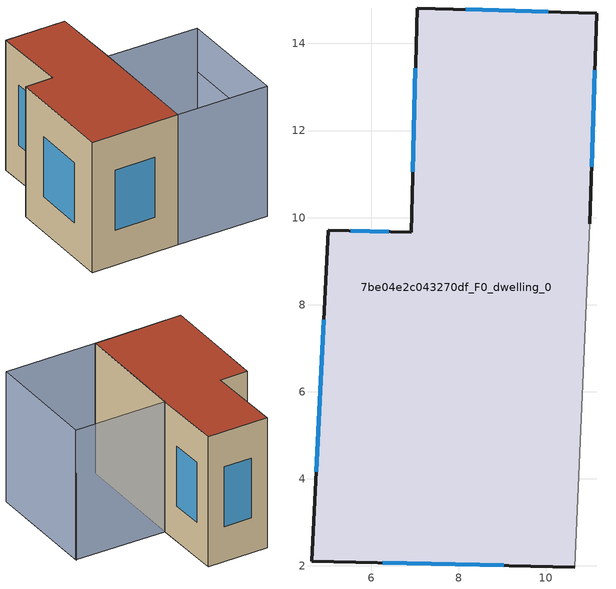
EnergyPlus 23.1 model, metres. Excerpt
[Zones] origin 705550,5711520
7be04e2c043270df_F0_dwelling_0
 floor ground (EU_floor_Construction): 11.17,14.69 11.01,9.86 10.67,1.98 4.63,2.11 5.01,9.71 6.91,9.66 7.05,14.82 z0
 wall outside (EU_wall_Construction): 11.01,9.86 11.17,14.69 7.05,14.82 6.91,9.66 5.01,9.71 4.63,2.11 10.67,1.98 z0:9
 wall adiabatic (EU_wall_Construction): 10.67,1.98 11.01,9.86 z0:9
 window (EU_Window_Construction): 6.26,2.07 9.04,2.01 / 4.91,7.66 4.73,4.16 / 6.4,9.68 5.52,9.7 / 7.01,13.43 6.95,11.05 / 10.06,14.73 8.16,14.78 / 11.06,11.17 11.13,13.39 z2.43:6.57
 roof outside (EU_roof_Construction): 10.67,1.98 11.01,9.86 11.17,14.69 7.05,14.82 6.91,9.66 5.01,9.71 4.63,2.11 z9
shading: 16.87,1.72 17.24,9.64 z0:6; 10.67,1.98 11.01,9.88 / 11.01,9.88 17.24,9.62 / 17.24,9.62 16.89,1.71 / 16.89,1.71 10.67,1.98 z0:9
[Building]
EU S2 Campaign: North Axis=0; Terrain=City; Solar Distribution=FullExterior
[Site:Location]
London: Latitude=51.5; Longitude=-0.5; Time Zone=0; Elevation=25
[SizingPeriod:WeatherFileDays]
AnnualSizingPeriod: Begin Month=1; Begin Day of Month=1; End Month=12; End Day of Month=31; Day of Week for Start Day=Monday; Use Weather File Daylight Saving Period=No; Use Weather File Rain and Snow Indicators=No
[MATERIAL]
EU_InternalMass_Material: Roughness=MediumRough; Thickness=0.1; Conductivity=1; Density=1800; Specific Heat=900; Thermal Absorptance=0.9; Solar Absorptance=0.7; Visible Absorptance=0.7
[MATERIAL:NOMASS] Roughness=MediumRough; Thermal Absorptance=0.9; Solar Absorptance=0.7; Visible Absorptance=0.7
Name | Thermal Resistance
EU_wall_NoMass | 0.555556
EU_roof_NoMass | 0.510204
EU_floor_NoMass | 1.68919
[WINDOWMATERIAL:SIMPLEGLAZINGSYSTEM]
EU_Window_SimpleGlazing: UFactor=3.96; Solar Heat Gain Coefficient=0.85; Visible Transmittance=0.85
[CONSTRUCTION]
EU_wall_Construction: EU_wall_NoMass
EU_roof_Construction: EU_roof_NoMass
EU_floor_Construction: EU_floor_NoMass
EU_InternalMass_Construction: EU_InternalMass_Material
EU_Window_Construction: EU_Window_SimpleGlazing
[ZONE]
7be04e2c043270df_F0_dwelling_0: Type=1; Multiplier=1; Ceiling Height=autocalculate; Volume=601.904; Floor Area=autocalculate; Part of Total Floor Area=Yes
[INTERNALMASS]
7be04e2c043270df_F0_dwelling_0_EU_InternalMass: Construction=EU_InternalMass_Construction; Zone or ZoneList=7be04e2c043270df_F0_dwelling_0; Surface Area=66.8781
[OTHEREQUIPMENT]
EU_Step8_InternalGain_7be04e2c043270df_F0_dwelling_0_f000: Fuel Type=Electricity; Zone or ZoneList or Space or SpaceList=7be04e2c043270df_F0_dwelling_0; Schedule=EU_Step8_GainSchedule_7be04e2c043270df_F0_dwelling_0_f000; Design Level Calculation Method=Watts/Area; Power per Zone Floor Area=1; Fraction Latent=0; Fraction Radiant=0; Fraction Lost=0; Carbon Dioxide Generation Rate=0; EndUse Subcategory=EU_Step8_InternalGains
[ZONEVENTILATION:DESIGNFLOWRATE]
EU_ConstantAir_7be04e2c043270df_F0_dwelling_0: Zone or ZoneList or Space or SpaceList=7be04e2c043270df_F0_dwelling_0; Schedule=EU_AlwaysOn; Design Flow Rate Calculation Method=AirChanges/Hour; Air Changes per Hour=0.48; Ventilation Type=Natural; Fan Pressure Rise=0; Fan Total Efficiency=1; Constant Term Coefficient=1; Temperature Term Coefficient=0; Velocity Term Coefficient=0; Velocity Squared Term Coefficient=0; Minimum Indoor Temperature=-100; Maximum Indoor Temperature=100; Delta Temperature=-100; Minimum Outdoor Temperature=-100; Maximum Outdoor Temperature=100; Maximum Wind Speed=40
[HVACTEMPLATE:THERMOSTAT]
EU_HeatOnly_7be04e2c043270df_F0_dwelling_0: Constant Heating Setpoint=20; Constant Cooling Setpoint=50
[HVACTEMPLATE:ZONE:IDEALLOADSAIRSYSTEM]
7be04e2c043270df_F0_dwelling_0: Template Thermostat=EU_HeatOnly_7be04e2c043270df_F0_dwelling_0; System Availability Schedule=EU_AlwaysOn; Maximum Heating Supply Air Temperature=50; Minimum Cooling Supply Air Temperature=13; Maximum Heating Supply Air Humidity Ratio=0.0156; Minimum Cooling Supply Air Humidity Ratio=0.0077; Heating Limit=NoLimit; Cooling Limit=NoLimit; Heating Availability Schedule=EU_AlwaysOn; Cooling Availability Schedule=EU_CoolingOff; Dehumidification Control Type=ConstantSensibleHeatRatio; Cooling Sensible Heat Ratio=0.7; Dehumidification Setpoint=60; Humidification Control Type=None; Humidification Setpoint=30; Outdoor Air Method=None; Outdoor Air Flow Rate per Person=0.00944; Outdoor Air Flow Rate per Zone Floor Area=0; Outdoor Air Flow Rate per Zone=0; Demand Controlled Ventilation Type=None; Outdoor Air Economizer Type=NoEconomizer; Heat Recovery Type=None; Sensible Heat Recovery Effectiveness=0.7; Latent Heat Recovery Effectiveness=0.65
[SIZING:ZONE]
7be04e2c043270df_F0_dwelling_0: Zone Cooling Design Supply Air Temperature Input Method=SupplyAirTemperature; Zone Cooling Design Supply Air Temperature=13; Zone Heating Design Supply Air Temperature Input Method=SupplyAirTemperature; Zone Heating Design Supply Air Temperature=50; Zone Cooling Design Supply Air Humidity Ratio=0.008; Zone Heating Design Supply Air Humidity Ratio=0.008; Cooling Design Air Flow Method=DesignDay; Cooling Design Air Flow Rate=0; Cooling Minimum Air Flow per Zone Floor Area=0.000762; Cooling Minimum Air Flow=0; Cooling Minimum Air Flow Fraction=0.2; Heating Design Air Flow Method=DesignDay; Heating Design Air Flow Rate=0; Heating Maximum Air Flow per Zone Floor Area=0.002032; Heating Maximum Air Flow=0.141576; Heating Maximum Air Flow Fraction=0.3; Account for Dedicated Outdoor Air System=No; Dedicated Outdoor Air System Control Strategy=NeutralSupplyAir; Dedicated Outdoor Air Low Setpoint Temperature for Design=autosize; Dedicated Outdoor Air High Setpoint Temperature for Design=autosize; Zone Load Sizing Method=Sensible Load Only No Latent Load; Zone Latent Cooling Design Supply Air Humidity Ratio Input Method=HumidityRatioDifference; Zone Cooling Design Supply Air Humidity Ratio Difference=0.005; Zone Latent Heating Design Supply Air Humidity Ratio Input Method=HumidityRatioDifference; Zone Humidification Design Supply Air Humidity Ratio Difference=0.005
[SCHEDULE:CONSTANT]
Name | Hourly Value
EU_AlwaysOn | 1
EU_CoolingOff | 0
[SCHEDULE:FILE]
EU_Step8_GainSchedule_7be04e2c043270df_F0_dwelling_0_f000: File=../../schedules/7be04e2c043270df/7be04e2c043270df_F0_dwelling_0_f000_gain.csv; Column Number=1; Rows to Skip at Top=0; Number of Hours of Data=8760; Column Separator=Comma; Interpolate to Timestep=No; Minutes per Item=60; Adjust Schedule for Daylight Savings=Yes
